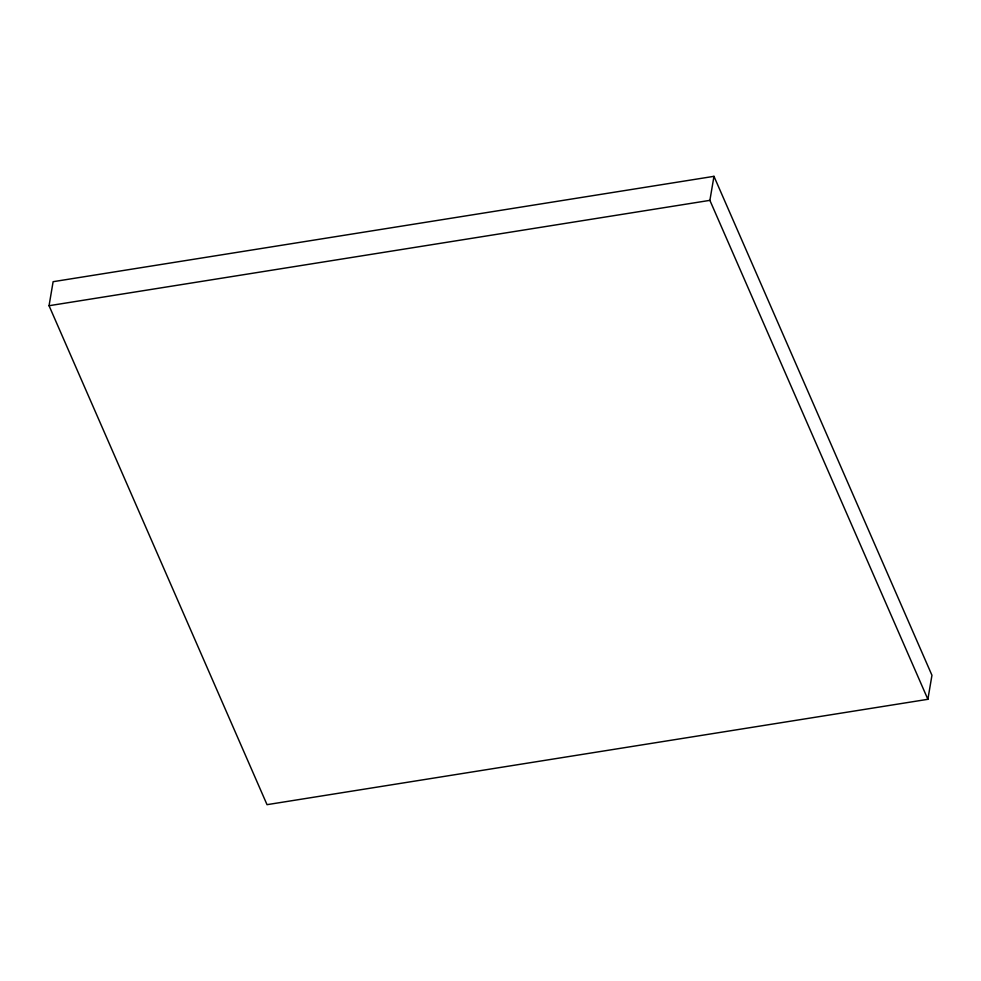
<?xml version="1.0" encoding="UTF-8"?>
<svg xmlns="http://www.w3.org/2000/svg" width="981" height="981" viewBox="0 0 981 981"><rect width="100%" height="100%" fill="white"/><g stroke="black" fill="none" stroke-linecap="round" stroke-linejoin="round"><path stroke-width="1.47" d="M49.05 305.716L53.121 281.694L713.972 176.335L931.95 675.284L927.879 699.306L267.028 804.665L49.05 305.716L709.888 200.357L713.972 176.335M709.888 200.357L927.879 699.306"/></g></svg>
